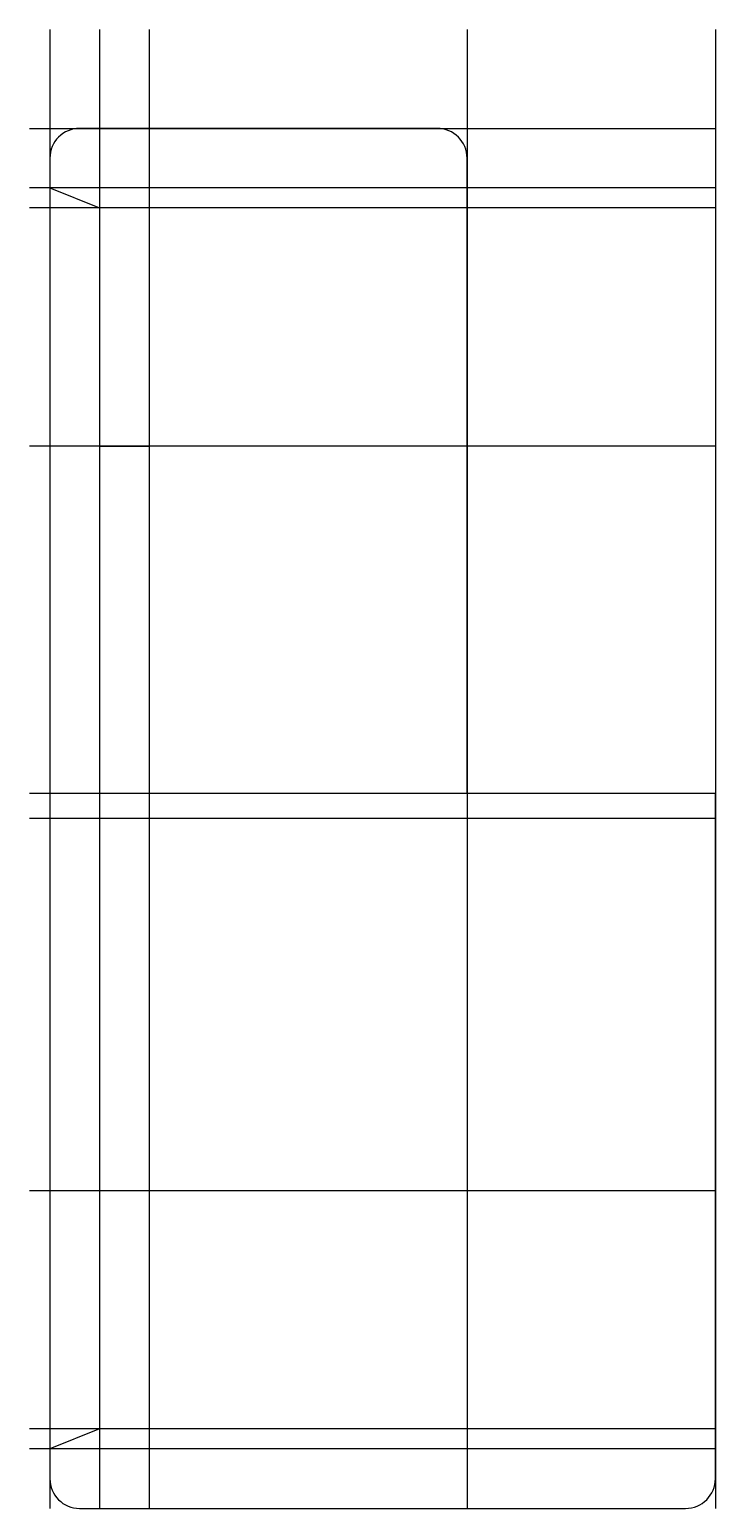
# Model space of a CAD drawing. Extents: x -2 to 67, y -139 to 10.
import ezdxf

# ---------------------------------------------------------------- set-up
doc = ezdxf.new("R2010")
doc.units = 0
doc.layers.get('0').update_dxf_attribs({"linetype": 'CONTINUOUS'})

msp = doc.modelspace()

# ---------------------------------------------------------------- linework, layer by layer
at = {"linetype": 'CONTINUOUS'}
for p, q in [((0, 9.95), (0, -139)), ((5, 9.95), (5, -139)), ((10, 9.95), (10, -139)), ((42, 9.95), (42, -139)), ((67, 9.95), (67, -139)), ((-2.04, 0), (67, 0)), ((39, 0), (3, 0)), ((0, -3), (0, -6)), ((42, -67), (42, -3)), ((67, -6), (-2.04, -6)), ((0, -6), (5, -8)), ((67, -8), (-2.04, -8)), ((5, -8), (5, -32)), ((67, -32), (-2.04, -32)), ((5, -32), (10, -32)), ((10, -32), (10, -107)), ((67, -67), (-2.04, -67)), ((67, -67), (42, -67)), ((67, -136), (67, -67)), ((67, -69.5), (-2.04, -69.5)), ((67, -107), (-2.04, -107)), ((10, -107), (5, -107)), ((5, -107), (5, -131)), ((67, -131), (-2.04, -131)), ((5, -131), (0, -133)), ((67, -133), (-2.04, -133)), ((0, -133), (0, -136)), ((3, -139), (64, -139))]:
    msp.add_line(p, q, dxfattribs=at)
for centre, start, end in [((3, -3), 90, 180), ((39, -3), 0, 90), ((3, -136), 180, 270), ((64, -136), 270, 0)]:
    msp.add_arc(centre, 3, start, end, dxfattribs=at)

doc.saveas('drawing.dxf')
